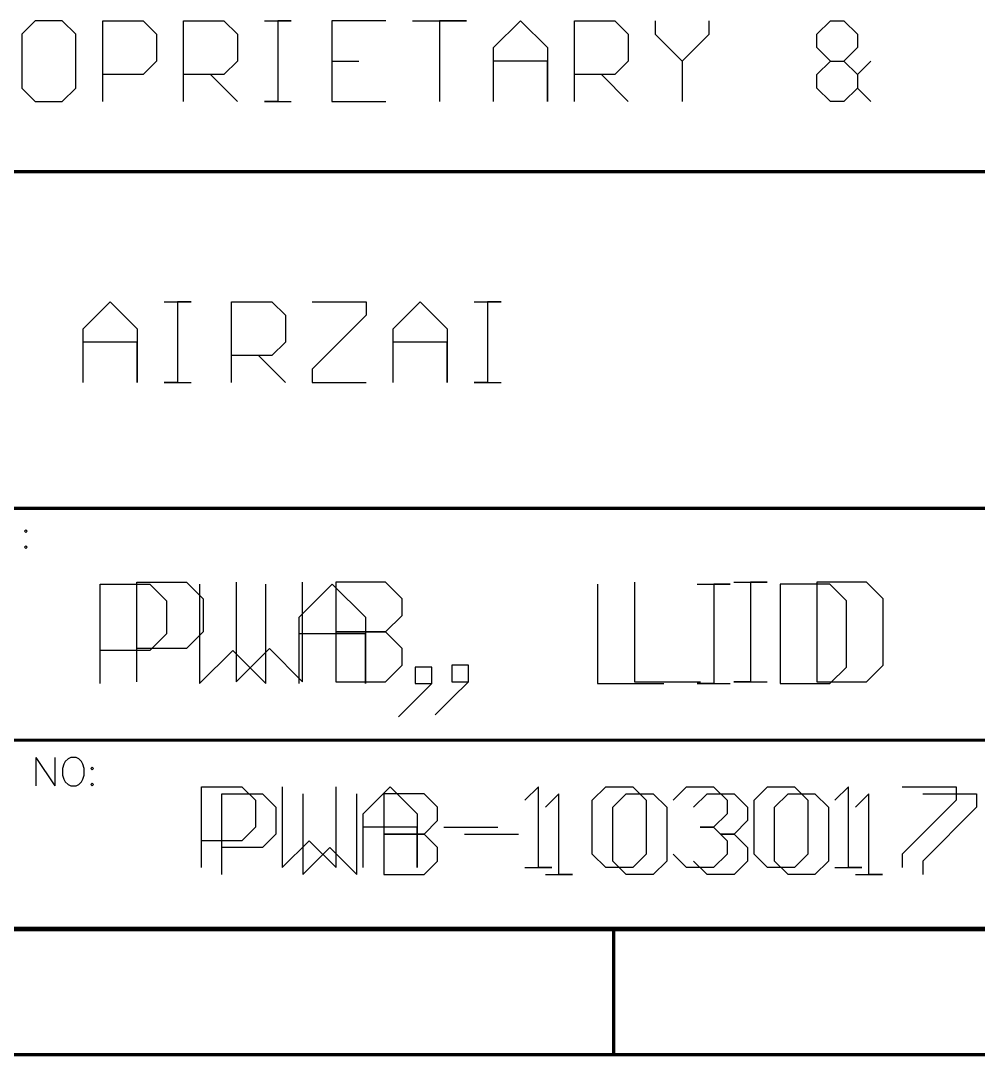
# Model space of a CAD drawing. Header units: millimetres. Extents: x 1.5 to 19.4, y 0 to 11.5.
# Drawn here: x 14.651 to 16.166, y 2.001 to 3.64 of the extents above; entities that cross this region are included whole.
import ezdxf

# ---------------------------------------------------------------- set-up
doc = ezdxf.new("R2010")
doc.units = ezdxf.units.MM
doc.header["$MEASUREMENT"] = 0
for name, color, linetype in [('DrillDrawing', 1, 'Continuous'), ('Mechanical17', 56, 'Continuous'), ('Mechanical18', 56, 'Continuous')]:
    doc.layers.add(name, color=color, linetype=linetype)

msp = doc.modelspace()

# ---------------------------------------------------------------- linework, layer by layer
at = {"layer": 'DrillDrawing'}
for p, q in [((14.8346, 2.5935), (14.8346, 2.7509)), ((14.8346, 2.7509), (14.9134, 2.7509)), ((14.9134, 2.7509), (14.9396, 2.7247)), ((14.9921, 2.7509), (14.9921, 2.5935)), ((15.097, 2.5935), (15.097, 2.7509)), ((15.1495, 2.7509), (15.1495, 2.5935)), ((15.2282, 2.7509), (15.1495, 2.7509)), ((15.2545, 2.7247), (15.2282, 2.7509)), ((15.6218, 2.7509), (15.6218, 2.5935)), ((15.7792, 2.7509), (15.8317, 2.7509)), ((15.8317, 2.7509), (15.8055, 2.7509)), ((15.8055, 2.7509), (15.8055, 2.5935)), ((15.9104, 2.7509), (15.9104, 2.5935)), ((15.9891, 2.7509), (15.9104, 2.7509)), ((16.0154, 2.7247), (15.9891, 2.7509)), ((14.9396, 2.7247), (14.9396, 2.6722)), ((15.2545, 2.6985), (15.2545, 2.7247)), ((16.0154, 2.6197), (16.0154, 2.7247)), ((15.2282, 2.6722), (15.2545, 2.6985)), ((14.9396, 2.6722), (14.9134, 2.646)), ((15.2282, 2.6722), (15.1495, 2.6722)), ((15.1495, 2.6722), (15.2282, 2.6722)), ((15.2545, 2.646), (15.2282, 2.6722)), ((14.9134, 2.646), (14.8346, 2.646)), ((14.9921, 2.5935), (15.0446, 2.646)), ((15.0446, 2.646), (15.097, 2.5935)), ((15.2545, 2.6197), (15.2545, 2.646)), ((15.2282, 2.5935), (15.2545, 2.6197)), ((15.3594, 2.6197), (15.3332, 2.6197)), ((15.3332, 2.6197), (15.3332, 2.5935)), ((15.3594, 2.5935), (15.3594, 2.6197)), ((15.9891, 2.5935), (16.0154, 2.6197)), ((15.1495, 2.5935), (15.2282, 2.5935)), ((15.3332, 2.5673), (15.3594, 2.5935)), ((15.3332, 2.5935), (15.3594, 2.5935)), ((15.3594, 2.5935), (15.3332, 2.5673)), ((15.6218, 2.5935), (15.7267, 2.5935)), ((15.8055, 2.5935), (15.7792, 2.5935)), ((15.7792, 2.5935), (15.8317, 2.5935)), ((15.9104, 2.5935), (15.9891, 2.5935)), ((15.3332, 2.5673), (15.3069, 2.541)), ((14.9695, 2.2884), (14.9695, 2.4163)), ((14.9695, 2.4163), (15.0334, 2.4163)), ((15.0334, 2.4163), (15.0548, 2.395)), ((15.0974, 2.4163), (15.0974, 2.2884)), ((15.1827, 2.2884), (15.1827, 2.4163)), ((15.2253, 2.4163), (15.2253, 2.2884)), ((15.2893, 2.4163), (15.2253, 2.4163)), ((15.3106, 2.395), (15.2893, 2.4163)), ((15.5025, 2.4163), (15.4811, 2.395)), ((15.5025, 2.2884), (15.5025, 2.4163)), ((15.5877, 2.395), (15.609, 2.4163)), ((15.609, 2.4163), (15.6517, 2.4163)), ((15.6517, 2.4163), (15.673, 2.395)), ((15.7156, 2.395), (15.737, 2.4163)), ((15.737, 2.4163), (15.7796, 2.4163)), ((15.7796, 2.4163), (15.8009, 2.395)), ((15.8435, 2.395), (15.8649, 2.4163)), ((15.8649, 2.4163), (15.9075, 2.4163)), ((15.9075, 2.4163), (15.9288, 2.395)), ((15.9928, 2.4163), (15.9715, 2.395)), ((15.9928, 2.2884), (15.9928, 2.4163)), ((16.0781, 2.4163), (16.1633, 2.4163)), ((16.1633, 2.4163), (16.1633, 2.395)), ((15.0548, 2.395), (15.0548, 2.3523)), ((15.3106, 2.3737), (15.3106, 2.395)), ((15.5877, 2.3097), (15.5877, 2.395)), ((15.673, 2.395), (15.673, 2.3097)), ((15.8009, 2.395), (15.8009, 2.3737)), ((15.8435, 2.3097), (15.8435, 2.395)), ((15.9288, 2.395), (15.9288, 2.3097)), ((16.1633, 2.395), (16.0781, 2.3097)), ((15.2893, 2.3523), (15.3106, 2.3737)), ((15.8009, 2.3737), (15.7796, 2.3523)), ((15.0548, 2.3523), (15.0334, 2.331)), ((15.2893, 2.3523), (15.2253, 2.3523)), ((15.2253, 2.3523), (15.2893, 2.3523)), ((15.3106, 2.331), (15.2893, 2.3523)), ((15.3532, 2.3523), (15.4385, 2.3523)), ((15.7796, 2.3523), (15.7583, 2.3523)), ((15.7583, 2.3523), (15.7796, 2.3523)), ((15.7796, 2.3523), (15.8009, 2.331)), ((15.0334, 2.331), (14.9695, 2.331)), ((15.0974, 2.2884), (15.14, 2.331)), ((15.14, 2.331), (15.1827, 2.2884)), ((15.3106, 2.3097), (15.3106, 2.331)), ((15.8009, 2.331), (15.8009, 2.3097)), ((15.2893, 2.2884), (15.3106, 2.3097)), ((15.609, 2.2884), (15.5877, 2.3097)), ((15.673, 2.3097), (15.6517, 2.2884)), ((15.737, 2.2884), (15.7156, 2.3097)), ((15.8009, 2.3097), (15.7796, 2.2884)), ((15.8649, 2.2884), (15.8435, 2.3097)), ((15.9288, 2.3097), (15.9075, 2.2884)), ((16.0781, 2.3097), (16.0781, 2.2884)), ((15.2253, 2.2884), (15.2893, 2.2884)), ((15.4811, 2.2884), (15.5238, 2.2884)), ((15.5238, 2.2884), (15.5025, 2.2884)), ((15.6517, 2.2884), (15.609, 2.2884)), ((15.7796, 2.2884), (15.737, 2.2884)), ((15.9075, 2.2884), (15.8649, 2.2884)), ((15.9715, 2.2884), (16.0141, 2.2884)), ((16.0141, 2.2884), (15.9928, 2.2884))]:
    msp.add_line(p, q, dxfattribs=at)
at = {"layer": 'Mechanical17'}
for p, q in [((14.7766, 2.5906), (14.7766, 2.748)), ((14.7766, 2.748), (14.8553, 2.748)), ((14.8553, 2.748), (14.8815, 2.7217)), ((14.934, 2.748), (14.934, 2.5906)), ((15.039, 2.5906), (15.039, 2.748)), ((15.0914, 2.6955), (15.1439, 2.748)), ((15.1439, 2.748), (15.1964, 2.6955)), ((15.5637, 2.748), (15.5637, 2.5906)), ((15.7212, 2.748), (15.7736, 2.748)), ((15.7736, 2.748), (15.7474, 2.748)), ((15.7474, 2.748), (15.7474, 2.5906)), ((15.8523, 2.748), (15.8523, 2.5906)), ((15.9311, 2.748), (15.8523, 2.748)), ((15.9573, 2.7217), (15.9311, 2.748)), ((14.8815, 2.7217), (14.8815, 2.6693)), ((15.9573, 2.6168), (15.9573, 2.7217)), ((15.0914, 2.5906), (15.0914, 2.6955)), ((15.1964, 2.6955), (15.1964, 2.5906)), ((14.8815, 2.6693), (14.8553, 2.643)), ((15.1964, 2.6693), (15.0914, 2.6693)), ((15.1964, 2.5906), (15.1964, 2.6693)), ((14.8553, 2.643), (14.7766, 2.643)), ((14.934, 2.5906), (14.9865, 2.643)), ((14.9865, 2.643), (15.039, 2.5906)), ((15.3013, 2.6168), (15.2751, 2.6168)), ((15.2751, 2.6168), (15.2751, 2.5906)), ((15.3013, 2.5906), (15.3013, 2.6168)), ((15.9311, 2.5906), (15.9573, 2.6168)), ((15.2751, 2.5643), (15.3013, 2.5906)), ((15.2751, 2.5906), (15.3013, 2.5906)), ((15.3013, 2.5906), (15.2751, 2.5643)), ((15.5637, 2.5906), (15.6687, 2.5906)), ((15.7474, 2.5906), (15.7212, 2.5906)), ((15.7212, 2.5906), (15.7736, 2.5906)), ((15.8523, 2.5906), (15.9311, 2.5906)), ((15.2751, 2.5643), (15.2489, 2.5381)), ((14.937, 2.2992), (14.937, 2.4271)), ((14.937, 2.4271), (15.001, 2.4271)), ((15.001, 2.4271), (15.0223, 2.4058)), ((15.0649, 2.4271), (15.0649, 2.2992)), ((15.1502, 2.2992), (15.1502, 2.4271)), ((15.1928, 2.3845), (15.2355, 2.4271)), ((15.2355, 2.4271), (15.2781, 2.3845)), ((15.47, 2.4271), (15.4487, 2.4058)), ((15.47, 2.2992), (15.47, 2.4271)), ((15.5552, 2.4058), (15.5766, 2.4271)), ((15.5766, 2.4271), (15.6192, 2.4271)), ((15.6192, 2.4271), (15.6405, 2.4058)), ((15.6832, 2.4058), (15.7045, 2.4271)), ((15.7045, 2.4271), (15.7471, 2.4271)), ((15.7471, 2.4271), (15.7684, 2.4058)), ((15.8111, 2.4058), (15.8324, 2.4271)), ((15.8324, 2.4271), (15.875, 2.4271)), ((15.875, 2.4271), (15.8963, 2.4058)), ((15.9603, 2.4271), (15.939, 2.4058)), ((15.9603, 2.2992), (15.9603, 2.4271)), ((16.0456, 2.4271), (16.1308, 2.4271)), ((16.1308, 2.4271), (16.1308, 2.4058)), ((15.0223, 2.4058), (15.0223, 2.3632)), ((15.5552, 2.3205), (15.5552, 2.4058)), ((15.6405, 2.4058), (15.6405, 2.3205)), ((15.7684, 2.4058), (15.7684, 2.3845)), ((15.8111, 2.3205), (15.8111, 2.4058)), ((15.8963, 2.4058), (15.8963, 2.3205)), ((16.1308, 2.4058), (16.0456, 2.3205)), ((15.1928, 2.2992), (15.1928, 2.3845)), ((15.2781, 2.3845), (15.2781, 2.2992)), ((15.7684, 2.3845), (15.7471, 2.3632)), ((15.0223, 2.3632), (15.001, 2.3418)), ((15.2781, 2.3632), (15.1928, 2.3632)), ((15.2781, 2.2992), (15.2781, 2.3632)), ((15.3207, 2.3632), (15.406, 2.3632)), ((15.7471, 2.3632), (15.7258, 2.3632)), ((15.7258, 2.3632), (15.7471, 2.3632)), ((15.7471, 2.3632), (15.7684, 2.3418)), ((15.001, 2.3418), (14.937, 2.3418)), ((15.0649, 2.2992), (15.1076, 2.3418)), ((15.1076, 2.3418), (15.1502, 2.2992)), ((15.7684, 2.3418), (15.7684, 2.3205)), ((15.5766, 2.2992), (15.5552, 2.3205)), ((15.6405, 2.3205), (15.6192, 2.2992)), ((15.7045, 2.2992), (15.6832, 2.3205)), ((15.7684, 2.3205), (15.7471, 2.2992)), ((15.8324, 2.2992), (15.8111, 2.3205)), ((15.8963, 2.3205), (15.875, 2.2992)), ((16.0456, 2.3205), (16.0456, 2.2992)), ((15.4487, 2.2992), (15.4913, 2.2992)), ((15.4913, 2.2992), (15.47, 2.2992)), ((15.6192, 2.2992), (15.5766, 2.2992)), ((15.7471, 2.2992), (15.7045, 2.2992)), ((15.875, 2.2992), (15.8324, 2.2992)), ((15.939, 2.2992), (15.9816, 2.2992)), ((15.9816, 2.2992), (15.9603, 2.2992))]:
    msp.add_line(p, q, dxfattribs=at)
at = {"layer": 'Mechanical18'}
for p, q in [((14.6742, 3.6397), (14.6529, 3.6184)), ((14.7168, 3.6397), (14.6742, 3.6397)), ((14.7381, 3.6184), (14.7168, 3.6397)), ((14.7808, 3.5118), (14.7808, 3.6397)), ((14.7808, 3.6397), (14.8447, 3.6397)), ((14.8447, 3.6397), (14.866, 3.6184)), ((14.9087, 3.5118), (14.9087, 3.6397)), ((14.9087, 3.6397), (14.9726, 3.6397)), ((14.9726, 3.6397), (14.994, 3.6184)), ((15.0366, 3.6397), (15.0792, 3.6397)), ((15.0792, 3.6397), (15.0579, 3.6397)), ((15.0579, 3.6397), (15.0579, 3.5118)), ((15.2285, 3.6397), (15.1432, 3.6397)), ((15.1432, 3.6397), (15.1432, 3.5118)), ((15.2711, 3.6397), (15.3564, 3.6397)), ((15.3564, 3.6397), (15.3137, 3.6397)), ((15.3137, 3.6397), (15.3137, 3.5118)), ((15.399, 3.5971), (15.4416, 3.6397)), ((15.4416, 3.6397), (15.4843, 3.5971)), ((15.5269, 3.5118), (15.5269, 3.6397)), ((15.5269, 3.6397), (15.5909, 3.6397)), ((15.5909, 3.6397), (15.6122, 3.6184)), ((15.6548, 3.6397), (15.6548, 3.6184)), ((15.7401, 3.6184), (15.7401, 3.6397)), ((15.9107, 3.6184), (15.932, 3.6397)), ((15.932, 3.6397), (15.9533, 3.6397)), ((15.9533, 3.6397), (15.9746, 3.6184)), ((14.6529, 3.6184), (14.6529, 3.5331)), ((14.7381, 3.5331), (14.7381, 3.6184)), ((14.866, 3.6184), (14.866, 3.5758)), ((14.994, 3.6184), (14.994, 3.5758)), ((15.6122, 3.6184), (15.6122, 3.5758)), ((15.6548, 3.6184), (15.6975, 3.5758)), ((15.6975, 3.5758), (15.7401, 3.6184)), ((15.9107, 3.5971), (15.9107, 3.6184)), ((15.9746, 3.6184), (15.9746, 3.5971)), ((15.399, 3.5118), (15.399, 3.5971)), ((15.4843, 3.5971), (15.4843, 3.5118)), ((15.932, 3.5758), (15.9107, 3.5971)), ((15.9746, 3.5971), (15.9533, 3.5758)), ((14.866, 3.5758), (14.8447, 3.5544)), ((14.994, 3.5758), (14.9726, 3.5544)), ((15.1432, 3.5758), (15.1858, 3.5758)), ((15.4843, 3.5758), (15.399, 3.5758)), ((15.4843, 3.5118), (15.4843, 3.5758)), ((15.6122, 3.5758), (15.5909, 3.5544)), ((15.6975, 3.5758), (15.6975, 3.5118)), ((15.9107, 3.5544), (15.932, 3.5758)), ((15.932, 3.5758), (15.9533, 3.5758)), ((15.9533, 3.5758), (15.9746, 3.5544)), ((15.9959, 3.5758), (15.9746, 3.5544)), ((14.8447, 3.5544), (14.7808, 3.5544)), ((14.9726, 3.5544), (14.9087, 3.5544)), ((14.9513, 3.5544), (14.994, 3.5118)), ((15.5909, 3.5544), (15.5269, 3.5544)), ((15.5696, 3.5544), (15.6122, 3.5118)), ((15.9107, 3.5331), (15.9107, 3.5544)), ((15.9746, 3.5544), (15.9746, 3.5331)), ((14.6529, 3.5331), (14.6742, 3.5118)), ((14.7168, 3.5118), (14.7381, 3.5331)), ((15.932, 3.5118), (15.9107, 3.5331)), ((15.9746, 3.5331), (15.9533, 3.5118)), ((15.9959, 3.5118), (15.9746, 3.5331)), ((14.6742, 3.5118), (14.7168, 3.5118)), ((15.0579, 3.5118), (15.0366, 3.5118)), ((15.0366, 3.5118), (15.0792, 3.5118)), ((15.1432, 3.5118), (15.2285, 3.5118)), ((15.9533, 3.5118), (15.932, 3.5118)), ((14.75, 3.1522), (14.7926, 3.1948)), ((14.7926, 3.1948), (14.8353, 3.1522)), ((14.8779, 3.1948), (14.9205, 3.1948)), ((14.9205, 3.1948), (14.8992, 3.1948)), ((14.8992, 3.1948), (14.8992, 3.0669)), ((14.9845, 3.0669), (14.9845, 3.1948)), ((14.9845, 3.1948), (15.0485, 3.1948)), ((15.0485, 3.1948), (15.0698, 3.1735)), ((15.1124, 3.1948), (15.1977, 3.1948)), ((15.1977, 3.1948), (15.1977, 3.1735)), ((15.2403, 3.1522), (15.283, 3.1948)), ((15.283, 3.1948), (15.3256, 3.1522)), ((15.3682, 3.1948), (15.4109, 3.1948)), ((15.4109, 3.1948), (15.3896, 3.1948)), ((15.3896, 3.1948), (15.3896, 3.0669)), ((15.0698, 3.1735), (15.0698, 3.1309)), ((15.1977, 3.1735), (15.1124, 3.0882)), ((14.75, 3.0669), (14.75, 3.1522)), ((14.8353, 3.1522), (14.8353, 3.0669)), ((15.2403, 3.0669), (15.2403, 3.1522)), ((15.3256, 3.1522), (15.3256, 3.0669)), ((14.8353, 3.1309), (14.75, 3.1309)), ((14.8353, 3.0669), (14.8353, 3.1309)), ((15.0698, 3.1309), (15.0485, 3.1096)), ((15.3256, 3.1309), (15.2403, 3.1309)), ((15.3256, 3.0669), (15.3256, 3.1309)), ((15.0485, 3.1096), (14.9845, 3.1096)), ((15.0271, 3.1096), (15.0698, 3.0669)), ((15.1124, 3.0882), (15.1124, 3.0669)), ((14.8992, 3.0669), (14.8779, 3.0669)), ((14.8779, 3.0669), (14.9205, 3.0669)), ((15.1124, 3.0669), (15.1977, 3.0669)), ((15.3896, 3.0669), (15.3682, 3.0669)), ((15.3682, 3.0669), (15.4109, 3.0669)), ((14.6591, 2.8341), (14.6569, 2.832)), ((14.6569, 2.832), (14.6591, 2.8298)), ((14.6612, 2.832), (14.6591, 2.8341)), ((14.6591, 2.8298), (14.6612, 2.832)), ((14.6591, 2.8084), (14.6569, 2.8063)), ((14.6569, 2.8063), (14.6591, 2.8041)), ((14.6612, 2.8063), (14.6591, 2.8084)), ((14.6591, 2.8041), (14.6612, 2.8063)), ((14.675, 2.4735), (14.675, 2.4285)), ((14.675, 2.4735), (14.705, 2.4285)), ((14.705, 2.4735), (14.705, 2.4285)), ((14.7195, 2.4628), (14.7174, 2.4563)), ((14.7217, 2.4671), (14.7195, 2.4628)), ((14.726, 2.4713), (14.7217, 2.4671)), ((14.7303, 2.4735), (14.726, 2.4713)), ((14.7388, 2.4735), (14.7303, 2.4735)), ((14.7431, 2.4713), (14.7388, 2.4735)), ((14.7474, 2.4671), (14.7431, 2.4713)), ((14.7495, 2.4628), (14.7474, 2.4671)), ((14.7517, 2.4563), (14.7495, 2.4628)), ((14.7174, 2.4563), (14.7174, 2.4456)), ((14.7174, 2.4456), (14.7195, 2.4392)), ((14.7495, 2.4392), (14.7517, 2.4456)), ((14.7517, 2.4456), (14.7517, 2.4563)), ((14.7643, 2.4585), (14.7622, 2.4563)), ((14.7622, 2.4563), (14.7643, 2.4542)), ((14.7665, 2.4563), (14.7643, 2.4585)), ((14.7643, 2.4542), (14.7665, 2.4563)), ((14.7195, 2.4392), (14.7217, 2.4349)), ((14.7217, 2.4349), (14.726, 2.4306)), ((14.726, 2.4306), (14.7303, 2.4285)), ((14.7303, 2.4285), (14.7388, 2.4285)), ((14.7388, 2.4285), (14.7431, 2.4306)), ((14.7431, 2.4306), (14.7474, 2.4349)), ((14.7474, 2.4349), (14.7495, 2.4392)), ((14.7643, 2.4328), (14.7622, 2.4306)), ((14.7622, 2.4306), (14.7643, 2.4285)), ((14.7665, 2.4306), (14.7643, 2.4328)), ((14.7643, 2.4285), (14.7665, 2.4306))]:
    msp.add_line(p, q, dxfattribs=at)
at = {"layer": 'Mechanical18', "const_width": 0.005}
for points in [[(13.3884, 3.4009), (14.8884, 3.4009)], [(14.799, 3.4009), (17.8884, 3.4009)], [(14.459, 2.8679), (17.8882, 2.8679)], [(13.3884, 2.5009), (17.8884, 2.5009)], [(3.2892, 2.2031), (17.8892, 2.2031)], [(13.3884, 2.2009), (17.8884, 2.2009)], [(13.3884, 2.2009), (17.8884, 2.2009)], [(13.3892, 2.2031), (17.8892, 2.2031)], [(15.5892, 2.0031), (15.5892, 2.2031)], [(3.0892, 2.0031), (18.0892, 2.0031)]]:
    msp.add_lwpolyline(points, dxfattribs=at)
at = {"layer": 'Mechanical18', "const_width": 0.0025}
for points in [[(14.7978, 3.4009, 1), (14.8003, 3.4009, 1)], [(14.8871, 3.4009, 1), (14.8896, 3.4009, 1)], [(15.5879, 2.2031, 1), (15.5904, 2.2031, 1)], [(15.5879, 2.0031, 1), (15.5904, 2.0031, 1)]]:
    msp.add_lwpolyline(points, format="xyb", close=True, dxfattribs=at)

doc.saveas('drawing.dxf')
